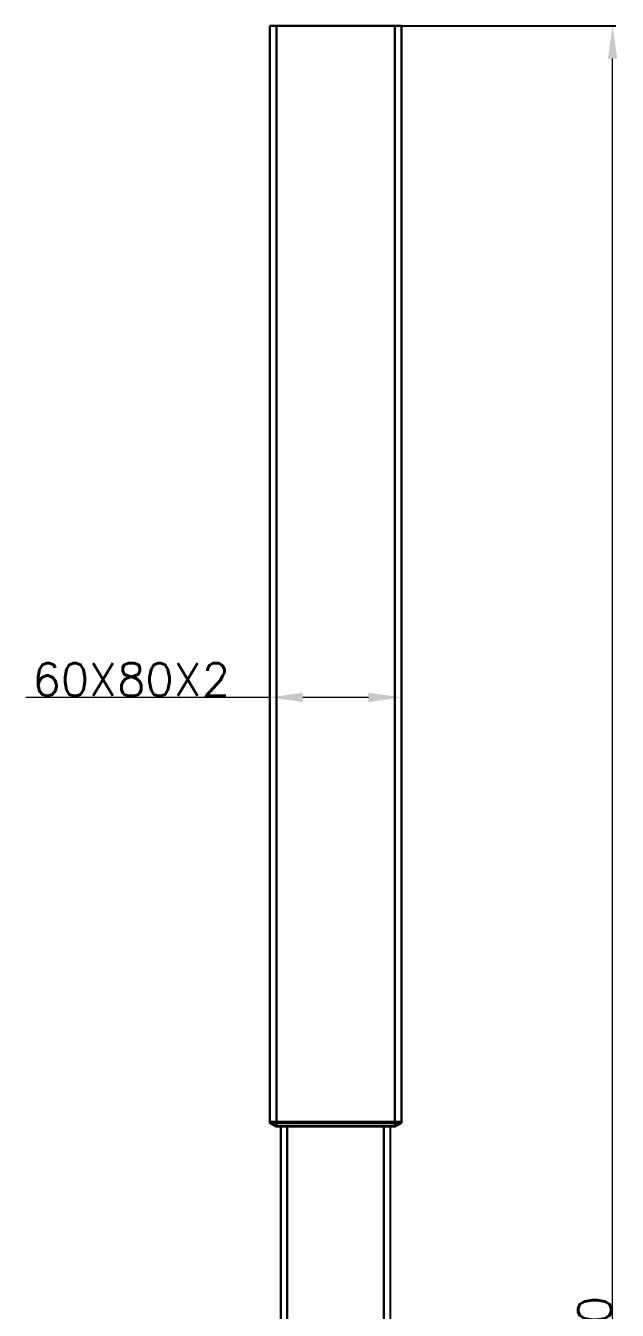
# Model space of a CAD drawing. Extents: x -843 to 161, y 112 to 1680.
# Drawn here: x -109 to 161, y 1094 to 1680 of the extents above; entities that cross this region are included whole.
import ezdxf

# ---------------------------------------------------------------- set-up
doc = ezdxf.new("R2010")
doc.units = 0
doc.header["$LTSCALE"] = 23.1
doc.header["$PDMODE"] = 3
doc.header["$PDSIZE"] = 0.3125
doc.layers.get('0').update_dxf_attribs({"linetype": 'CONTINUOUS'})
doc.layers.get('Defpoints').update_dxf_attribs({"linetype": 'CONTINUOUS'})
doc.layers.add('PRT0003_1_1_DXF_CONTINUOUS_LINE', color=7, linetype='CONTINUOUS')
doc.layers.add('PRT0008_1_1_DXF_CONTINUOUS_LINE', color=7, linetype='CONTINUOUS')
doc.styles.get("Standard").update_dxf_attribs({"font": 'romans.shx', "height": 15})
doc.dimstyles.get("Standard").update_dxf_attribs({"dimtxt": 15, "dimasz": 15, "dimexe": 1.5, "dimexo": 0, "dimtad": 1, "dimdsep": 46, "dimtxsty": 'Standard', "dimblk": '_ARROW_FILLED', "dimcen": 0.09, "dimadec": 0, "dimazin": 2, "dimtol": 1, "dimtp": 0.01, "dimtm": 0.01, "dimtfac": 1, "dimtofl": 0, "dimtmove": 0, "dimatfit": 3, "dimldrblk": '_ARROW_FILLED', "dimfxl": 1, "dimtolj": 1, "dimlwd": 15, "dimarcsym": 0})

# ---------------------------------------------------------------- blocks, each defined once
blk = doc.blocks.new('_ARROW_FILLED')
at = {"color": 0, "linetype": 'ByBlock'}
blk.add_solid([(0, 0), (-1, 0.143), (-1, -0.143)], dxfattribs=at)
blk = doc.blocks.new('*D72')
at = {"color": 0, "linetype": 'ByBlock', "lineweight": 15}
for p, q in [((2.46, 1373.81), (-108.79, 1373.81)), ((47.46, 1373.81), (17.46, 1373.81))]:
    blk.add_line(p, q, dxfattribs=at)
at = {"color": 0, "lineweight": -2}
for p, q in [((2.46, 1373.81), (2.46, 1375.31)), ((62.46, 1373.81), (62.46, 1375.31))]:
    blk.add_line(p, q, dxfattribs=at)
at = {"layer": 'Defpoints', "color": 0}
for p in [(2.46, 1373.81), (2.46, 1373.81), (62.46, 1373.81)]:
    blk.add_point(p, dxfattribs=at)
at = {"color": 0, "lineweight": 15, "xscale": 15, "yscale": 15, "zscale": 15, "rotation": 180}
blk.add_blockref('_ARROW_FILLED', (2.46, 1373.81), dxfattribs=at)
at = {"color": 0, "lineweight": 15, "xscale": 15, "yscale": 15, "zscale": 15}
blk.add_blockref('_ARROW_FILLED', (62.46, 1373.81), dxfattribs=at)
at = {"color": 0, "insert": (-60.66, 1381.94), "char_height": 15, "attachment_point": 5}
blk.add_mtext('\\A1;60X80X2', dxfattribs=at)
blk = doc.blocks.new('*D73')
at = {"color": 0, "lineweight": -2}
for p, q in [((16.99, 1680.15), (160.23, 1680.15)), ((16.99, 470.15), (160.23, 470.15))]:
    blk.add_line(p, q, dxfattribs=at)
at = {"color": 0, "linetype": 'ByBlock', "lineweight": 15}
blk.add_line((158.73, 485.15), (158.73, 1665.15), dxfattribs=at)
at = {"layer": 'Defpoints', "color": 0}
for p in [(16.99, 1680.15), (158.73, 1680.15), (16.99, 470.15)]:
    blk.add_point(p, dxfattribs=at)
at = {"color": 0, "lineweight": 15, "xscale": 15, "yscale": 15, "zscale": 15}
for p, rotation in [((158.73, 1680.15), 90), ((158.73, 470.15), 270)]:
    blk.add_blockref('_ARROW_FILLED', p, dxfattribs=dict(at, rotation=rotation))
at = {"color": 0, "insert": (150.6, 1075.15), "char_height": 15, "attachment_point": 5, "rotation": 90}
blk.add_mtext('\\A1;1210', dxfattribs=at)

msp = doc.modelspace()

# ---------------------------------------------------------------- linework, layer by layer
at = {"lineweight": 30}
for p, q in [((7.464, 857.155), (7.464, 1178.191)), ((10.464, 857.155), (10.464, 1178.191)), ((54.464, 857.155), (54.464, 1178.191))]:
    msp.add_line(p, q, dxfattribs=at)
msp.add_line((57.464, 855.244), (57.464, 1178.191))
at = {"layer": 'PRT0003_1_1_DXF_CONTINUOUS_LINE', "color": 7, "linetype": 'Continuous', "lineweight": 30}
for p, q in [((2.464, 1180.155), (62.464, 1180.155)), ((2.464, 1180.155), (2.464, 1179.833)), ((62.464, 1179.833), (2.464, 1179.833)), ((2.62, 1179.569), (62.308, 1179.569)), ((2.62, 1179.569), (5.147, 1178.191)), ((59.781, 1178.191), (5.147, 1178.191)), ((59.638, 1178.155), (5.29, 1178.155)), ((5.464, 1178.155), (5.464, 1180.155)), ((59.464, 1180.155), (59.464, 1178.155)), ((59.781, 1178.191), (62.308, 1179.569)), ((62.464, 1179.833), (62.464, 1180.155))]:
    msp.add_line(p, q, dxfattribs=at)
for centre, start, end in [((2.764, 1179.833), 180, 241.38954), ((5.29, 1178.455), 241.38954, 270), ((59.638, 1178.455), 270, 298.61046), ((62.164, 1179.833), 298.61046, 0)]:
    msp.add_arc(centre, 0.3, start, end, dxfattribs=at)
at = {"layer": 'PRT0008_1_1_DXF_CONTINUOUS_LINE', "color": 7, "linetype": 'Continuous', "lineweight": 30}
for p, q in [((2.464, 1680.155), (2.464, 1180.155)), ((2.464, 1680.155), (62.464, 1680.155)), ((5.464, 1180.155), (5.464, 1680.155)), ((59.464, 1680.155), (59.464, 1180.155)), ((62.464, 1180.155), (62.464, 1680.155)), ((62.464, 1180.155), (2.464, 1180.155))]:
    msp.add_line(p, q, dxfattribs=at)

# ---------------------------------------------------------------- dimensions: what is measured, and where the dimension line sits
dim = msp.add_linear_dim(base=(158.727, 1680.155), p1=(16.989, 470.155), p2=(16.989, 1680.155), angle=90, dimstyle='Standard', override={"dimpost": '<>', "dimblk": '_ARROW_FILLED', "dimtol": 0})
dim.commit()
dim.dimension.update_dxf_attribs({"geometry": '*D73', "text_midpoint": (150.602, 1075.155)})
dim = msp.add_linear_dim(base=(2.464, 1373.813), p1=(62.464, 1373.813), p2=(2.464, 1373.813), text='<>X80X2', dimstyle='Standard', override={"dimgap": 0.625, "dimtad": 1, "dimjust": 0, "dimdec": 2, "dimlfac": 1, "dimpost": '<>', "dimse1": 0, "dimse2": 0, "dimsd1": 0, "dimsd2": 0, "dimtol": 0, "dimlim": 0, "dimtofl": 0})
dim.commit()
dim.dimension.update_dxf_attribs({"geometry": '*D72', "text_midpoint": (-60.661, 1381.938)})

doc.saveas('drawing.dxf')
